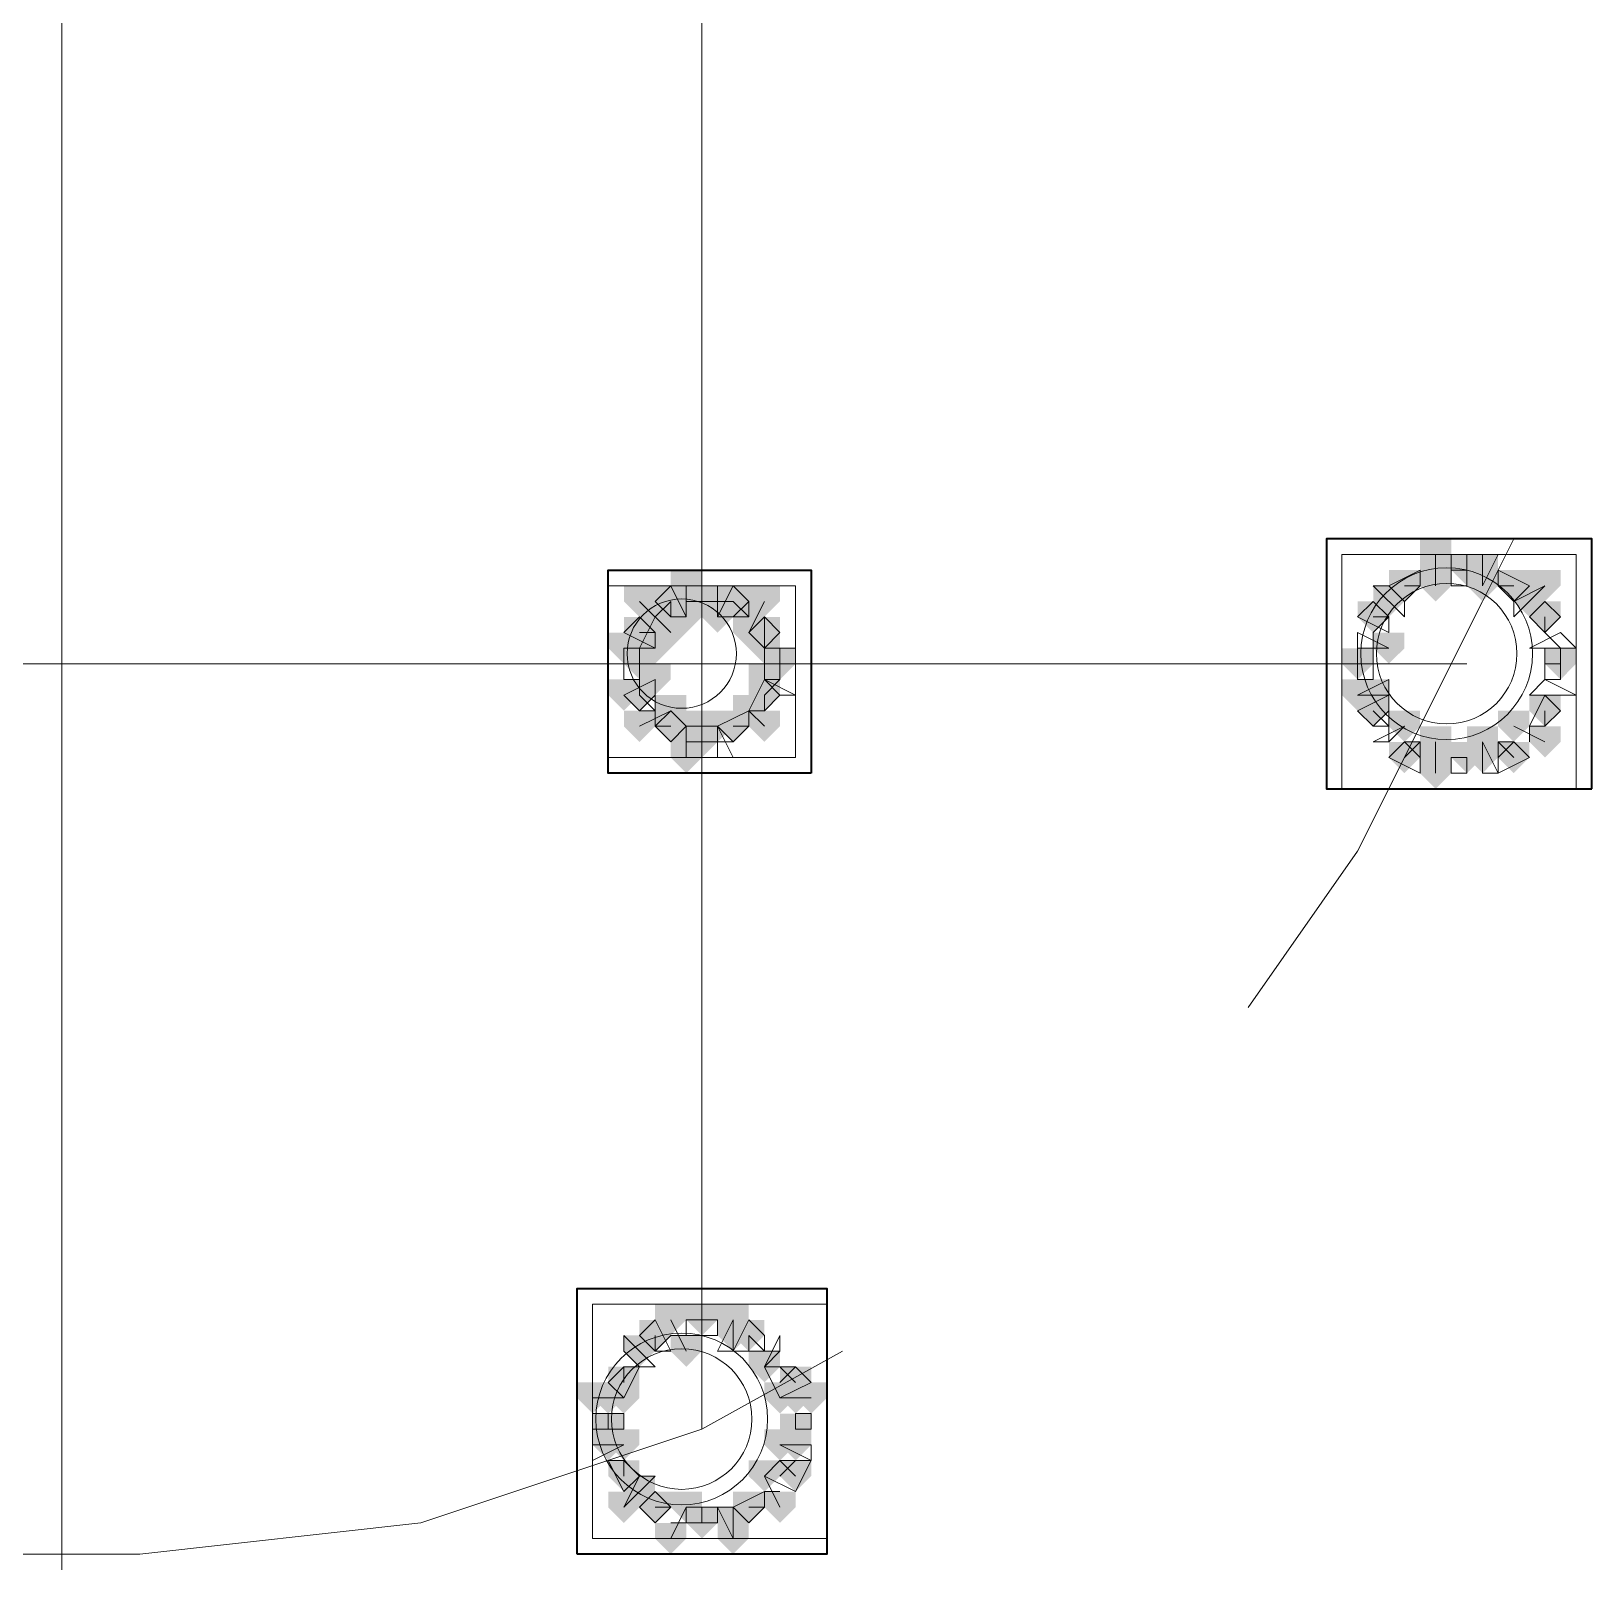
# Model space of a CAD drawing. Header units: millimetres. Extents: x 2315 to 4619, y 1334 to 1897.
# Drawn here: x 3429.9 to 3436.01, y 1535.65 to 1541.67 of the extents above; entities that cross this region are included whole.
import ezdxf

# ---------------------------------------------------------------- set-up
doc = ezdxf.new("R2010")
doc.units = ezdxf.units.MM
for name, color, linetype, true_color in [('PDF_10', 7, 'Continuous', 0x00b85c), ('PDF_AXIS', 7, 'Continuous', 0x00b85c), ('PDF_柱构件', 7, 'Continuous', 0x00b85c), ('PDF_转运站初步方案', 7, 'Continuous', 0x00b85c)]:
    doc.layers.add(name, color=color, linetype=linetype, true_color=true_color)
doc.layers.add('PDF_中心线层', color=1, linetype='Continuous')
doc.layers.add('PDF_粗实线层', color=7, linetype='Continuous')

msp = doc.modelspace()

# ---------------------------------------------------------------- hatches: boundary and pattern name
at = {"layer": 'PDF_10', "transparency": 33554559}
for points in [[(3435.5174, 1539.6195), (3435.4563, 1539.6195), (3435.4563, 1539.5584), (3435.5174, 1539.4974), (3435.5785, 1539.5584), (3435.5785, 1539.6195)], [(3435.5174, 1539.6195), (3435.4563, 1539.6195), (3435.4563, 1539.5584), (3435.5174, 1539.4974), (3435.5785, 1539.5584), (3435.5785, 1539.6195)], [(3435.2731, 1539.5584), (3435.212, 1539.5584), (3435.212, 1539.4974), (3435.2731, 1539.4363), (3435.3341, 1539.4974), (3435.3341, 1539.5584)], [(3435.2731, 1539.5584), (3435.212, 1539.5584), (3435.212, 1539.4974), (3435.2731, 1539.4363), (3435.3341, 1539.4974), (3435.3341, 1539.5584)], [(3435.7006, 1539.5584), (3435.6395, 1539.5584), (3435.6395, 1539.4974), (3435.7006, 1539.4363), (3435.7617, 1539.4974), (3435.7617, 1539.5584)], [(3435.7006, 1539.5584), (3435.6395, 1539.5584), (3435.6395, 1539.4974), (3435.7006, 1539.4363), (3435.7617, 1539.4974), (3435.7617, 1539.5584)], [(3432.4022, 1539.4974), (3432.3412, 1539.4974), (3432.3412, 1539.4363), (3432.4022, 1539.3752), (3432.4633, 1539.4363), (3432.4633, 1539.4974)], [(3432.4022, 1539.4974), (3432.3412, 1539.4974), (3432.3412, 1539.4363), (3432.4022, 1539.3752), (3432.4633, 1539.4363), (3432.4633, 1539.4974)], [(3432.5244, 1539.4974), (3432.4633, 1539.4974), (3432.4633, 1539.4363), (3432.5244, 1539.3752), (3432.5855, 1539.4363), (3432.5855, 1539.4974)], [(3432.5244, 1539.4974), (3432.4633, 1539.4974), (3432.4633, 1539.4363), (3432.5244, 1539.3752), (3432.5855, 1539.4363), (3432.5855, 1539.4974)], [(3432.6466, 1539.4974), (3432.5855, 1539.4974), (3432.5855, 1539.4363), (3432.6466, 1539.3752), (3432.7076, 1539.4363), (3432.7076, 1539.4974)], [(3432.6466, 1539.4974), (3432.5855, 1539.4974), (3432.5855, 1539.4363), (3432.6466, 1539.3752), (3432.7076, 1539.4363), (3432.7076, 1539.4974)], [(3435.1509, 1539.4363), (3435.0898, 1539.4363), (3435.0898, 1539.3752), (3435.1509, 1539.3141), (3435.212, 1539.3752), (3435.212, 1539.4363)], [(3435.1509, 1539.4363), (3435.0898, 1539.4363), (3435.0898, 1539.3752), (3435.1509, 1539.3141), (3435.212, 1539.3752), (3435.212, 1539.4363)], [(3435.8228, 1539.4363), (3435.7617, 1539.4363), (3435.7617, 1539.3752), (3435.8228, 1539.3141), (3435.8839, 1539.3752), (3435.8839, 1539.4363)], [(3435.8228, 1539.4363), (3435.7617, 1539.4363), (3435.7617, 1539.3752), (3435.8228, 1539.3141), (3435.8839, 1539.3752), (3435.8839, 1539.4363)], [(3435.8228, 1539.4363), (3435.7617, 1539.4363), (3435.7617, 1539.3752), (3435.8228, 1539.3141), (3435.8839, 1539.3752), (3435.8839, 1539.4363)], [(3432.2801, 1539.3752), (3432.219, 1539.3752), (3432.219, 1539.3141), (3432.2801, 1539.253), (3432.3412, 1539.3141), (3432.3412, 1539.3752)], [(3432.2801, 1539.3752), (3432.219, 1539.3752), (3432.219, 1539.3141), (3432.2801, 1539.253), (3432.3412, 1539.3141), (3432.3412, 1539.3752)], [(3432.7687, 1539.3752), (3432.7076, 1539.3752), (3432.7076, 1539.3141), (3432.7687, 1539.253), (3432.8298, 1539.3141), (3432.8298, 1539.3752)], [(3432.7687, 1539.3752), (3432.7076, 1539.3752), (3432.7076, 1539.3141), (3432.7687, 1539.253), (3432.8298, 1539.3141), (3432.8298, 1539.3752)], [(3432.7687, 1539.3752), (3432.7076, 1539.3752), (3432.7076, 1539.3141), (3432.7687, 1539.253), (3432.8298, 1539.3141), (3432.8298, 1539.3752)], [(3432.2801, 1539.253), (3432.219, 1539.253), (3432.219, 1539.192), (3432.2801, 1539.1309), (3432.3412, 1539.192), (3432.3412, 1539.253)], [(3432.2801, 1539.253), (3432.219, 1539.253), (3432.219, 1539.192), (3432.2801, 1539.1309), (3432.3412, 1539.192), (3432.3412, 1539.253)], [(3432.8298, 1539.253), (3432.7687, 1539.253), (3432.7687, 1539.192), (3432.8298, 1539.1309), (3432.8909, 1539.192), (3432.8909, 1539.253)], [(3432.8298, 1539.253), (3432.7687, 1539.253), (3432.7687, 1539.192), (3432.8298, 1539.1309), (3432.8909, 1539.192), (3432.8909, 1539.253)], [(3435.0898, 1539.253), (3435.0287, 1539.253), (3435.0287, 1539.192), (3435.0898, 1539.1309), (3435.1509, 1539.192), (3435.1509, 1539.253)], [(3435.0898, 1539.253), (3435.0287, 1539.253), (3435.0287, 1539.192), (3435.0898, 1539.1309), (3435.1509, 1539.192), (3435.1509, 1539.253)], [(3435.8839, 1539.253), (3435.8228, 1539.253), (3435.8228, 1539.192), (3435.8839, 1539.1309), (3435.9449, 1539.192), (3435.9449, 1539.253)], [(3435.8839, 1539.253), (3435.8228, 1539.253), (3435.8228, 1539.192), (3435.8839, 1539.1309), (3435.9449, 1539.192), (3435.9449, 1539.253)], [(3432.2801, 1539.1309), (3432.219, 1539.1309), (3432.219, 1539.0698), (3432.2801, 1539.0087), (3432.3412, 1539.0698), (3432.3412, 1539.1309)], [(3432.2801, 1539.1309), (3432.219, 1539.1309), (3432.219, 1539.0698), (3432.2801, 1539.0087), (3432.3412, 1539.0698), (3432.3412, 1539.1309)], [(3432.7687, 1539.1309), (3432.7076, 1539.1309), (3432.7076, 1539.0698), (3432.7687, 1539.0087), (3432.8298, 1539.0698), (3432.8298, 1539.1309)], [(3432.7687, 1539.1309), (3432.7076, 1539.1309), (3432.7076, 1539.0698), (3432.7687, 1539.0087), (3432.8298, 1539.0698), (3432.8298, 1539.1309)], [(3435.1509, 1539.0698), (3435.0898, 1539.0698), (3435.0898, 1539.0087), (3435.1509, 1538.9476), (3435.212, 1539.0087), (3435.212, 1539.0698)], [(3435.1509, 1539.0698), (3435.0898, 1539.0698), (3435.0898, 1539.0087), (3435.1509, 1538.9476), (3435.212, 1539.0087), (3435.212, 1539.0698)], [(3435.8228, 1539.0698), (3435.7617, 1539.0698), (3435.7617, 1539.0087), (3435.8228, 1538.9476), (3435.8839, 1539.0087), (3435.8839, 1539.0698)], [(3435.8228, 1539.0698), (3435.7617, 1539.0698), (3435.7617, 1539.0087), (3435.8228, 1538.9476), (3435.8839, 1539.0087), (3435.8839, 1539.0698)], [(3432.4022, 1539.0087), (3432.3412, 1539.0087), (3432.3412, 1538.9476), (3432.4022, 1538.8866), (3432.4633, 1538.9476), (3432.4633, 1539.0087)], [(3432.4022, 1539.0087), (3432.3412, 1539.0087), (3432.3412, 1538.9476), (3432.4022, 1538.8866), (3432.4633, 1538.9476), (3432.4633, 1539.0087)], [(3432.4022, 1539.0087), (3432.3412, 1539.0087), (3432.3412, 1538.9476), (3432.4022, 1538.8866), (3432.4633, 1538.9476), (3432.4633, 1539.0087)], [(3432.6466, 1539.0087), (3432.5855, 1539.0087), (3432.5855, 1538.9476), (3432.6466, 1538.8866), (3432.7076, 1538.9476), (3432.7076, 1539.0087)], [(3432.6466, 1539.0087), (3432.5855, 1539.0087), (3432.5855, 1538.9476), (3432.6466, 1538.8866), (3432.7076, 1538.9476), (3432.7076, 1539.0087)], [(3432.5244, 1538.9476), (3432.4633, 1538.9476), (3432.4633, 1538.8866), (3432.5244, 1538.8255), (3432.5855, 1538.8866), (3432.5855, 1538.9476)], [(3432.5244, 1538.9476), (3432.4633, 1538.9476), (3432.4633, 1538.8866), (3432.5244, 1538.8255), (3432.5855, 1538.8866), (3432.5855, 1538.9476)], [(3435.2731, 1538.8866), (3435.212, 1538.8866), (3435.212, 1538.8255), (3435.2731, 1538.7644), (3435.3341, 1538.8255), (3435.3341, 1538.8866)], [(3435.2731, 1538.8866), (3435.212, 1538.8866), (3435.212, 1538.8255), (3435.2731, 1538.7644), (3435.3341, 1538.8255), (3435.3341, 1538.8866)], [(3435.5174, 1538.8866), (3435.4563, 1538.8866), (3435.4563, 1538.8255), (3435.5174, 1538.7644), (3435.5785, 1538.8255), (3435.5785, 1538.8866)], [(3435.5174, 1538.8866), (3435.4563, 1538.8866), (3435.4563, 1538.8255), (3435.5174, 1538.7644), (3435.5785, 1538.8255), (3435.5785, 1538.8866)], [(3435.7006, 1538.8866), (3435.6395, 1538.8866), (3435.6395, 1538.8255), (3435.7006, 1538.7644), (3435.7617, 1538.8255), (3435.7617, 1538.8866)], [(3435.7006, 1538.8866), (3435.6395, 1538.8866), (3435.6395, 1538.8255), (3435.7006, 1538.7644), (3435.7617, 1538.8255), (3435.7617, 1538.8866)], [(3432.5244, 1536.6876), (3432.4633, 1536.6876), (3432.4633, 1536.6265), (3432.5244, 1536.5655), (3432.5855, 1536.6265), (3432.5855, 1536.6876)], [(3432.5244, 1536.6876), (3432.4633, 1536.6876), (3432.4633, 1536.6265), (3432.5244, 1536.5655), (3432.5855, 1536.6265), (3432.5855, 1536.6876)], [(3432.3412, 1536.6265), (3432.2801, 1536.6265), (3432.2801, 1536.5655), (3432.3412, 1536.5044), (3432.4022, 1536.5655), (3432.4022, 1536.6265)], [(3432.3412, 1536.6265), (3432.2801, 1536.6265), (3432.2801, 1536.5655), (3432.3412, 1536.5044), (3432.4022, 1536.5655), (3432.4022, 1536.6265)], [(3432.7076, 1536.6265), (3432.6466, 1536.6265), (3432.6466, 1536.5655), (3432.7076, 1536.5044), (3432.7687, 1536.5655), (3432.7687, 1536.6265)], [(3432.7076, 1536.6265), (3432.6466, 1536.6265), (3432.6466, 1536.5655), (3432.7076, 1536.5044), (3432.7687, 1536.5655), (3432.7687, 1536.6265)], [(3432.219, 1536.4433), (3432.1579, 1536.4433), (3432.1579, 1536.3822), (3432.219, 1536.3211), (3432.2801, 1536.3822), (3432.2801, 1536.4433)], [(3432.219, 1536.4433), (3432.1579, 1536.4433), (3432.1579, 1536.3822), (3432.219, 1536.3211), (3432.2801, 1536.3822), (3432.2801, 1536.4433)], [(3432.8909, 1536.4433), (3432.8298, 1536.4433), (3432.8298, 1536.3822), (3432.8909, 1536.3211), (3432.952, 1536.3822), (3432.952, 1536.4433)], [(3432.8909, 1536.4433), (3432.8298, 1536.4433), (3432.8298, 1536.3822), (3432.8909, 1536.3211), (3432.952, 1536.3822), (3432.952, 1536.4433)], [(3432.1579, 1536.2601), (3432.0968, 1536.2601), (3432.0968, 1536.199), (3432.1579, 1536.1379), (3432.219, 1536.199), (3432.219, 1536.2601)], [(3432.1579, 1536.2601), (3432.0968, 1536.2601), (3432.0968, 1536.199), (3432.1579, 1536.1379), (3432.219, 1536.199), (3432.219, 1536.2601)], [(3432.1579, 1536.2601), (3432.0968, 1536.2601), (3432.0968, 1536.199), (3432.1579, 1536.1379), (3432.219, 1536.199), (3432.219, 1536.2601)], [(3432.8909, 1536.2601), (3432.8298, 1536.2601), (3432.8298, 1536.199), (3432.8909, 1536.1379), (3432.952, 1536.199), (3432.952, 1536.2601)], [(3432.8909, 1536.2601), (3432.8298, 1536.2601), (3432.8298, 1536.199), (3432.8909, 1536.1379), (3432.952, 1536.199), (3432.952, 1536.2601)], [(3432.219, 1536.0768), (3432.1579, 1536.0768), (3432.1579, 1536.0157), (3432.219, 1535.9547), (3432.2801, 1536.0157), (3432.2801, 1536.0768)], [(3432.219, 1536.0768), (3432.1579, 1536.0768), (3432.1579, 1536.0157), (3432.219, 1535.9547), (3432.2801, 1536.0157), (3432.2801, 1536.0768)], [(3432.8909, 1536.0768), (3432.8298, 1536.0768), (3432.8298, 1536.0157), (3432.8909, 1535.9547), (3432.952, 1536.0157), (3432.952, 1536.0768)], [(3432.8909, 1536.0768), (3432.8298, 1536.0768), (3432.8298, 1536.0157), (3432.8909, 1535.9547), (3432.952, 1536.0157), (3432.952, 1536.0768)], [(3432.3412, 1535.9547), (3432.2801, 1535.9547), (3432.2801, 1535.8936), (3432.3412, 1535.8325), (3432.4022, 1535.8936), (3432.4022, 1535.9547)], [(3432.3412, 1535.9547), (3432.2801, 1535.9547), (3432.2801, 1535.8936), (3432.3412, 1535.8325), (3432.4022, 1535.8936), (3432.4022, 1535.9547)], [(3432.3412, 1535.9547), (3432.2801, 1535.9547), (3432.2801, 1535.8936), (3432.3412, 1535.8325), (3432.4022, 1535.8936), (3432.4022, 1535.9547)], [(3432.7076, 1535.9547), (3432.6466, 1535.9547), (3432.6466, 1535.8936), (3432.7076, 1535.8325), (3432.7687, 1535.8936), (3432.7687, 1535.9547)], [(3432.7076, 1535.9547), (3432.6466, 1535.9547), (3432.6466, 1535.8936), (3432.7076, 1535.8325), (3432.7687, 1535.8936), (3432.7687, 1535.9547)], [(3432.7076, 1535.9547), (3432.6466, 1535.9547), (3432.6466, 1535.8936), (3432.7076, 1535.8325), (3432.7687, 1535.8936), (3432.7687, 1535.9547)], [(3432.5244, 1535.8936), (3432.4633, 1535.8936), (3432.4633, 1535.8325), (3432.5244, 1535.7714), (3432.5855, 1535.8325), (3432.5855, 1535.8936)], [(3432.5244, 1535.8936), (3432.4633, 1535.8936), (3432.4633, 1535.8325), (3432.5244, 1535.7714), (3432.5855, 1535.8325), (3432.5855, 1535.8936)]]:
    msp.add_hatch(color=256, dxfattribs=at).paths.add_polyline_path(points)
at = {"layer": 'PDF_柱构件', "transparency": 33554559}
for points in [[(3435.3952, 1539.6806), (3435.3341, 1539.6806), (3435.3341, 1539.6195), (3435.3952, 1539.5584), (3435.4563, 1539.6195), (3435.4563, 1539.6806)], [(3435.3952, 1539.6195), (3435.3341, 1539.6195), (3435.3341, 1539.5584), (3435.3952, 1539.4974), (3435.4563, 1539.5584), (3435.4563, 1539.6195)], [(3435.5785, 1539.6195), (3435.5174, 1539.6195), (3435.5174, 1539.5584), (3435.5785, 1539.4974), (3435.6395, 1539.5584), (3435.6395, 1539.6195)], [(3432.4633, 1539.5584), (3432.4022, 1539.5584), (3432.4022, 1539.4974), (3432.4633, 1539.4363), (3432.5244, 1539.4974), (3432.5244, 1539.5584)], [(3435.3952, 1539.5584), (3435.3341, 1539.5584), (3435.3341, 1539.4974), (3435.3952, 1539.4363), (3435.4563, 1539.4974), (3435.4563, 1539.5584)], [(3435.5785, 1539.5584), (3435.5174, 1539.5584), (3435.5174, 1539.4974), (3435.5785, 1539.4363), (3435.6395, 1539.4974), (3435.6395, 1539.5584)], [(3435.8228, 1539.5584), (3435.7617, 1539.5584), (3435.7617, 1539.4974), (3435.8228, 1539.4363), (3435.8839, 1539.4974), (3435.8839, 1539.5584)], [(3432.2801, 1539.4974), (3432.219, 1539.4974), (3432.219, 1539.4363), (3432.2801, 1539.3752), (3432.3412, 1539.4363), (3432.3412, 1539.4974)], [(3432.4633, 1539.4974), (3432.4022, 1539.4974), (3432.4022, 1539.4363), (3432.4633, 1539.3752), (3432.5244, 1539.4363), (3432.5244, 1539.4974)], [(3432.7687, 1539.4974), (3432.7076, 1539.4974), (3432.7076, 1539.4363), (3432.7687, 1539.3752), (3432.8298, 1539.4363), (3432.8298, 1539.4974)], [(3435.212, 1539.4974), (3435.1509, 1539.4974), (3435.1509, 1539.4363), (3435.212, 1539.3752), (3435.2731, 1539.4363), (3435.2731, 1539.4974)], [(3435.7617, 1539.4974), (3435.7006, 1539.4974), (3435.7006, 1539.4363), (3435.7617, 1539.3752), (3435.8228, 1539.4363), (3435.8228, 1539.4974)], [(3432.3412, 1539.4363), (3432.2801, 1539.4363), (3432.2801, 1539.3752), (3432.3412, 1539.3141), (3432.4022, 1539.3752), (3432.4022, 1539.4363)], [(3432.4633, 1539.4363), (3432.4022, 1539.4363), (3432.4022, 1539.3752), (3432.4633, 1539.3141), (3432.5244, 1539.3752), (3432.5244, 1539.4363)], [(3432.5855, 1539.4363), (3432.5244, 1539.4363), (3432.5244, 1539.3752), (3432.5855, 1539.3141), (3432.6466, 1539.3752), (3432.6466, 1539.4363)], [(3432.7076, 1539.4363), (3432.6466, 1539.4363), (3432.6466, 1539.3752), (3432.7076, 1539.3141), (3432.7687, 1539.3752), (3432.7687, 1539.4363)], [(3432.4022, 1539.3752), (3432.3412, 1539.3752), (3432.3412, 1539.3141), (3432.4022, 1539.253), (3432.4633, 1539.3141), (3432.4633, 1539.3752)], [(3432.7076, 1539.3752), (3432.6466, 1539.3752), (3432.6466, 1539.3141), (3432.7076, 1539.253), (3432.7687, 1539.3141), (3432.7687, 1539.3752)], [(3432.219, 1539.3141), (3432.1579, 1539.3141), (3432.1579, 1539.253), (3432.219, 1539.192), (3432.2801, 1539.253), (3432.2801, 1539.3141)], [(3432.2801, 1539.3141), (3432.219, 1539.3141), (3432.219, 1539.253), (3432.2801, 1539.192), (3432.3412, 1539.253), (3432.3412, 1539.3141)], [(3432.3412, 1539.3141), (3432.2801, 1539.3141), (3432.2801, 1539.253), (3432.3412, 1539.192), (3432.4022, 1539.253), (3432.4022, 1539.3141)], [(3432.7687, 1539.3141), (3432.7076, 1539.3141), (3432.7076, 1539.253), (3432.7687, 1539.192), (3432.8298, 1539.253), (3432.8298, 1539.3141)], [(3435.212, 1539.3141), (3435.1509, 1539.3141), (3435.1509, 1539.253), (3435.212, 1539.192), (3435.2731, 1539.253), (3435.2731, 1539.3141)], [(3432.3412, 1539.192), (3432.2801, 1539.192), (3432.2801, 1539.1309), (3432.3412, 1539.0698), (3432.4022, 1539.1309), (3432.4022, 1539.192)], [(3432.7687, 1539.192), (3432.7076, 1539.192), (3432.7076, 1539.1309), (3432.7687, 1539.0698), (3432.8298, 1539.1309), (3432.8298, 1539.192)], [(3432.219, 1539.1309), (3432.1579, 1539.1309), (3432.1579, 1539.0698), (3432.219, 1539.0087), (3432.2801, 1539.0698), (3432.2801, 1539.1309)], [(3435.0898, 1539.1309), (3435.0287, 1539.1309), (3435.0287, 1539.0698), (3435.0898, 1539.0087), (3435.1509, 1539.0698), (3435.1509, 1539.1309)], [(3435.1509, 1539.1309), (3435.0898, 1539.1309), (3435.0898, 1539.0698), (3435.1509, 1539.0087), (3435.212, 1539.0698), (3435.212, 1539.1309)], [(3432.4022, 1539.0698), (3432.3412, 1539.0698), (3432.3412, 1539.0087), (3432.4022, 1538.9476), (3432.4633, 1539.0087), (3432.4633, 1539.0698)], [(3432.7076, 1539.0698), (3432.6466, 1539.0698), (3432.6466, 1539.0087), (3432.7076, 1538.9476), (3432.7687, 1539.0087), (3432.7687, 1539.0698)], [(3432.2801, 1539.0087), (3432.219, 1539.0087), (3432.219, 1538.9476), (3432.2801, 1538.8866), (3432.3412, 1538.9476), (3432.3412, 1539.0087)], [(3432.4633, 1539.0087), (3432.4022, 1539.0087), (3432.4022, 1538.9476), (3432.4633, 1538.8866), (3432.5244, 1538.9476), (3432.5244, 1539.0087)], [(3432.5855, 1539.0087), (3432.5244, 1539.0087), (3432.5244, 1538.9476), (3432.5855, 1538.8866), (3432.6466, 1538.9476), (3432.6466, 1539.0087)], [(3432.7687, 1539.0087), (3432.7076, 1539.0087), (3432.7076, 1538.9476), (3432.7687, 1538.8866), (3432.8298, 1538.9476), (3432.8298, 1539.0087)], [(3435.2731, 1539.0087), (3435.212, 1539.0087), (3435.212, 1538.9476), (3435.2731, 1538.8866), (3435.3341, 1538.9476), (3435.3341, 1539.0087)], [(3435.7006, 1539.0087), (3435.6395, 1539.0087), (3435.6395, 1538.9476), (3435.7006, 1538.8866), (3435.7617, 1538.9476), (3435.7617, 1539.0087)], [(3432.4633, 1538.9476), (3432.4022, 1538.9476), (3432.4022, 1538.8866), (3432.4633, 1538.8255), (3432.5244, 1538.8866), (3432.5244, 1538.9476)], [(3435.3952, 1538.9476), (3435.3341, 1538.9476), (3435.3341, 1538.8866), (3435.3952, 1538.8255), (3435.4563, 1538.8866), (3435.4563, 1538.9476)], [(3435.5785, 1538.9476), (3435.5174, 1538.9476), (3435.5174, 1538.8866), (3435.5785, 1538.8255), (3435.6395, 1538.8866), (3435.6395, 1538.9476)], [(3435.8228, 1538.9476), (3435.7617, 1538.9476), (3435.7617, 1538.8866), (3435.8228, 1538.8255), (3435.8839, 1538.8866), (3435.8839, 1538.9476)], [(3432.4633, 1538.8866), (3432.4022, 1538.8866), (3432.4022, 1538.8255), (3432.4633, 1538.7644), (3432.5244, 1538.8255), (3432.5244, 1538.8866)], [(3435.3952, 1538.8866), (3435.3341, 1538.8866), (3435.3341, 1538.8255), (3435.3952, 1538.7644), (3435.4563, 1538.8255), (3435.4563, 1538.8866)], [(3435.5785, 1538.8866), (3435.5174, 1538.8866), (3435.5174, 1538.8255), (3435.5785, 1538.7644), (3435.6395, 1538.8255), (3435.6395, 1538.8866)], [(3435.3952, 1538.8255), (3435.3341, 1538.8255), (3435.3341, 1538.7644), (3435.3952, 1538.7033), (3435.4563, 1538.7644), (3435.4563, 1538.8255)], [(3432.4022, 1536.6876), (3432.3412, 1536.6876), (3432.3412, 1536.6265), (3432.4022, 1536.5655), (3432.4633, 1536.6265), (3432.4633, 1536.6876)], [(3432.6466, 1536.6876), (3432.5855, 1536.6876), (3432.5855, 1536.6265), (3432.6466, 1536.5655), (3432.7076, 1536.6265), (3432.7076, 1536.6876)], [(3432.6466, 1536.6265), (3432.5855, 1536.6265), (3432.5855, 1536.5655), (3432.6466, 1536.5044), (3432.7076, 1536.5655), (3432.7076, 1536.6265)], [(3432.2801, 1536.5655), (3432.219, 1536.5655), (3432.219, 1536.5044), (3432.2801, 1536.4433), (3432.3412, 1536.5044), (3432.3412, 1536.5655)], [(3432.4633, 1536.5655), (3432.4022, 1536.5655), (3432.4022, 1536.5044), (3432.4633, 1536.4433), (3432.5244, 1536.5044), (3432.5244, 1536.5655)], [(3432.7687, 1536.5044), (3432.7076, 1536.5044), (3432.7076, 1536.4433), (3432.7687, 1536.3822), (3432.8298, 1536.4433), (3432.8298, 1536.5044)], [(3432.0968, 1536.3822), (3432.0358, 1536.3822), (3432.0358, 1536.3211), (3432.0968, 1536.2601), (3432.1579, 1536.3211), (3432.1579, 1536.3822)], [(3432.1579, 1536.3822), (3432.0968, 1536.3822), (3432.0968, 1536.3211), (3432.1579, 1536.2601), (3432.219, 1536.3211), (3432.219, 1536.3822)], [(3432.219, 1536.3822), (3432.1579, 1536.3822), (3432.1579, 1536.3211), (3432.219, 1536.2601), (3432.2801, 1536.3211), (3432.2801, 1536.3822)], [(3432.8298, 1536.3822), (3432.7687, 1536.3822), (3432.7687, 1536.3211), (3432.8298, 1536.2601), (3432.8909, 1536.3211), (3432.8909, 1536.3822)], [(3432.8909, 1536.3822), (3432.8298, 1536.3822), (3432.8298, 1536.3211), (3432.8909, 1536.2601), (3432.952, 1536.3211), (3432.952, 1536.3822)], [(3432.952, 1536.3822), (3432.8909, 1536.3822), (3432.8909, 1536.3211), (3432.952, 1536.2601), (3433.0131, 1536.3211), (3433.0131, 1536.3822)], [(3432.1579, 1536.199), (3432.0968, 1536.199), (3432.0968, 1536.1379), (3432.1579, 1536.0768), (3432.219, 1536.1379), (3432.219, 1536.199)], [(3432.219, 1536.199), (3432.1579, 1536.199), (3432.1579, 1536.1379), (3432.219, 1536.0768), (3432.2801, 1536.1379), (3432.2801, 1536.199)], [(3432.8298, 1536.199), (3432.7687, 1536.199), (3432.7687, 1536.1379), (3432.8298, 1536.0768), (3432.8909, 1536.1379), (3432.8909, 1536.199)], [(3432.8909, 1536.199), (3432.8298, 1536.199), (3432.8298, 1536.1379), (3432.8909, 1536.0768), (3432.952, 1536.1379), (3432.952, 1536.199)], [(3432.7687, 1536.0768), (3432.7076, 1536.0768), (3432.7076, 1536.0157), (3432.7687, 1535.9547), (3432.8298, 1536.0157), (3432.8298, 1536.0768)], [(3432.2801, 1536.0157), (3432.219, 1536.0157), (3432.219, 1535.9547), (3432.2801, 1535.8936), (3432.3412, 1535.9547), (3432.3412, 1536.0157)], [(3432.219, 1535.9547), (3432.1579, 1535.9547), (3432.1579, 1535.8936), (3432.219, 1535.8325), (3432.2801, 1535.8936), (3432.2801, 1535.9547)], [(3432.4633, 1535.9547), (3432.4022, 1535.9547), (3432.4022, 1535.8936), (3432.4633, 1535.8325), (3432.5244, 1535.8936), (3432.5244, 1535.9547)], [(3432.8298, 1535.9547), (3432.7687, 1535.9547), (3432.7687, 1535.8936), (3432.8298, 1535.8325), (3432.8909, 1535.8936), (3432.8909, 1535.9547)], [(3432.6466, 1535.8936), (3432.5855, 1535.8936), (3432.5855, 1535.8325), (3432.6466, 1535.7714), (3432.7076, 1535.8325), (3432.7076, 1535.8936)], [(3432.4022, 1535.8325), (3432.3412, 1535.8325), (3432.3412, 1535.7714), (3432.4022, 1535.7103), (3432.4633, 1535.7714), (3432.4633, 1535.8325)], [(3432.6466, 1535.8325), (3432.5855, 1535.8325), (3432.5855, 1535.7714), (3432.6466, 1535.7103), (3432.7076, 1535.7714), (3432.7076, 1535.8325)]]:
    msp.add_hatch(color=256, dxfattribs=at).paths.add_polyline_path(points)
at = {"layer": 'PDF_转运站初步方案', "transparency": 33554559}
for points in [[(3435.5174, 1539.6195), (3435.4563, 1539.6195), (3435.4563, 1539.5584), (3435.5174, 1539.4974), (3435.5785, 1539.5584), (3435.5785, 1539.6195)], [(3435.5174, 1539.6195), (3435.4563, 1539.6195), (3435.4563, 1539.5584), (3435.5174, 1539.4974), (3435.5785, 1539.5584), (3435.5785, 1539.6195)], [(3435.2731, 1539.5584), (3435.212, 1539.5584), (3435.212, 1539.4974), (3435.2731, 1539.4363), (3435.3341, 1539.4974), (3435.3341, 1539.5584)], [(3435.2731, 1539.5584), (3435.212, 1539.5584), (3435.212, 1539.4974), (3435.2731, 1539.4363), (3435.3341, 1539.4974), (3435.3341, 1539.5584)], [(3435.7006, 1539.5584), (3435.6395, 1539.5584), (3435.6395, 1539.4974), (3435.7006, 1539.4363), (3435.7617, 1539.4974), (3435.7617, 1539.5584)], [(3435.7006, 1539.5584), (3435.6395, 1539.5584), (3435.6395, 1539.4974), (3435.7006, 1539.4363), (3435.7617, 1539.4974), (3435.7617, 1539.5584)], [(3432.4022, 1539.4974), (3432.3412, 1539.4974), (3432.3412, 1539.4363), (3432.4022, 1539.3752), (3432.4633, 1539.4363), (3432.4633, 1539.4974)], [(3432.4022, 1539.4974), (3432.3412, 1539.4974), (3432.3412, 1539.4363), (3432.4022, 1539.3752), (3432.4633, 1539.4363), (3432.4633, 1539.4974)], [(3432.5244, 1539.4974), (3432.4633, 1539.4974), (3432.4633, 1539.4363), (3432.5244, 1539.3752), (3432.5855, 1539.4363), (3432.5855, 1539.4974)], [(3432.5244, 1539.4974), (3432.4633, 1539.4974), (3432.4633, 1539.4363), (3432.5244, 1539.3752), (3432.5855, 1539.4363), (3432.5855, 1539.4974)], [(3432.6466, 1539.4974), (3432.5855, 1539.4974), (3432.5855, 1539.4363), (3432.6466, 1539.3752), (3432.7076, 1539.4363), (3432.7076, 1539.4974)], [(3432.6466, 1539.4974), (3432.5855, 1539.4974), (3432.5855, 1539.4363), (3432.6466, 1539.3752), (3432.7076, 1539.4363), (3432.7076, 1539.4974)], [(3435.1509, 1539.4363), (3435.0898, 1539.4363), (3435.0898, 1539.3752), (3435.1509, 1539.3141), (3435.212, 1539.3752), (3435.212, 1539.4363)], [(3435.1509, 1539.4363), (3435.0898, 1539.4363), (3435.0898, 1539.3752), (3435.1509, 1539.3141), (3435.212, 1539.3752), (3435.212, 1539.4363)], [(3435.8228, 1539.4363), (3435.7617, 1539.4363), (3435.7617, 1539.3752), (3435.8228, 1539.3141), (3435.8839, 1539.3752), (3435.8839, 1539.4363)], [(3435.8228, 1539.4363), (3435.7617, 1539.4363), (3435.7617, 1539.3752), (3435.8228, 1539.3141), (3435.8839, 1539.3752), (3435.8839, 1539.4363)], [(3432.2801, 1539.3752), (3432.219, 1539.3752), (3432.219, 1539.3141), (3432.2801, 1539.253), (3432.3412, 1539.3141), (3432.3412, 1539.3752)], [(3432.2801, 1539.3752), (3432.219, 1539.3752), (3432.219, 1539.3141), (3432.2801, 1539.253), (3432.3412, 1539.3141), (3432.3412, 1539.3752)], [(3432.7687, 1539.3752), (3432.7076, 1539.3752), (3432.7076, 1539.3141), (3432.7687, 1539.253), (3432.8298, 1539.3141), (3432.8298, 1539.3752)], [(3432.7687, 1539.3752), (3432.7076, 1539.3752), (3432.7076, 1539.3141), (3432.7687, 1539.253), (3432.8298, 1539.3141), (3432.8298, 1539.3752)], [(3432.2801, 1539.253), (3432.219, 1539.253), (3432.219, 1539.192), (3432.2801, 1539.1309), (3432.3412, 1539.192), (3432.3412, 1539.253)], [(3432.2801, 1539.253), (3432.219, 1539.253), (3432.219, 1539.192), (3432.2801, 1539.1309), (3432.3412, 1539.192), (3432.3412, 1539.253)], [(3432.8298, 1539.253), (3432.7687, 1539.253), (3432.7687, 1539.192), (3432.8298, 1539.1309), (3432.8909, 1539.192), (3432.8909, 1539.253)], [(3432.8298, 1539.253), (3432.7687, 1539.253), (3432.7687, 1539.192), (3432.8298, 1539.1309), (3432.8909, 1539.192), (3432.8909, 1539.253)], [(3435.0898, 1539.253), (3435.0287, 1539.253), (3435.0287, 1539.192), (3435.0898, 1539.1309), (3435.1509, 1539.192), (3435.1509, 1539.253)], [(3435.0898, 1539.253), (3435.0287, 1539.253), (3435.0287, 1539.192), (3435.0898, 1539.1309), (3435.1509, 1539.192), (3435.1509, 1539.253)], [(3435.8839, 1539.253), (3435.8228, 1539.253), (3435.8228, 1539.192), (3435.8839, 1539.1309), (3435.9449, 1539.192), (3435.9449, 1539.253)], [(3435.8839, 1539.253), (3435.8228, 1539.253), (3435.8228, 1539.192), (3435.8839, 1539.1309), (3435.9449, 1539.192), (3435.9449, 1539.253)], [(3432.2801, 1539.1309), (3432.219, 1539.1309), (3432.219, 1539.0698), (3432.2801, 1539.0087), (3432.3412, 1539.0698), (3432.3412, 1539.1309)], [(3432.2801, 1539.1309), (3432.219, 1539.1309), (3432.219, 1539.0698), (3432.2801, 1539.0087), (3432.3412, 1539.0698), (3432.3412, 1539.1309)], [(3432.7687, 1539.1309), (3432.7076, 1539.1309), (3432.7076, 1539.0698), (3432.7687, 1539.0087), (3432.8298, 1539.0698), (3432.8298, 1539.1309)], [(3432.7687, 1539.1309), (3432.7076, 1539.1309), (3432.7076, 1539.0698), (3432.7687, 1539.0087), (3432.8298, 1539.0698), (3432.8298, 1539.1309)], [(3435.1509, 1539.0698), (3435.0898, 1539.0698), (3435.0898, 1539.0087), (3435.1509, 1538.9476), (3435.212, 1539.0087), (3435.212, 1539.0698)], [(3435.1509, 1539.0698), (3435.0898, 1539.0698), (3435.0898, 1539.0087), (3435.1509, 1538.9476), (3435.212, 1539.0087), (3435.212, 1539.0698)], [(3435.8228, 1539.0698), (3435.7617, 1539.0698), (3435.7617, 1539.0087), (3435.8228, 1538.9476), (3435.8839, 1539.0087), (3435.8839, 1539.0698)], [(3435.8228, 1539.0698), (3435.7617, 1539.0698), (3435.7617, 1539.0087), (3435.8228, 1538.9476), (3435.8839, 1539.0087), (3435.8839, 1539.0698)], [(3432.4022, 1539.0087), (3432.3412, 1539.0087), (3432.3412, 1538.9476), (3432.4022, 1538.8866), (3432.4633, 1538.9476), (3432.4633, 1539.0087)], [(3432.4022, 1539.0087), (3432.3412, 1539.0087), (3432.3412, 1538.9476), (3432.4022, 1538.8866), (3432.4633, 1538.9476), (3432.4633, 1539.0087)], [(3432.6466, 1539.0087), (3432.5855, 1539.0087), (3432.5855, 1538.9476), (3432.6466, 1538.8866), (3432.7076, 1538.9476), (3432.7076, 1539.0087)], [(3432.6466, 1539.0087), (3432.5855, 1539.0087), (3432.5855, 1538.9476), (3432.6466, 1538.8866), (3432.7076, 1538.9476), (3432.7076, 1539.0087)], [(3432.5244, 1538.9476), (3432.4633, 1538.9476), (3432.4633, 1538.8866), (3432.5244, 1538.8255), (3432.5855, 1538.8866), (3432.5855, 1538.9476)], [(3432.5244, 1538.9476), (3432.4633, 1538.9476), (3432.4633, 1538.8866), (3432.5244, 1538.8255), (3432.5855, 1538.8866), (3432.5855, 1538.9476)], [(3435.2731, 1538.8866), (3435.212, 1538.8866), (3435.212, 1538.8255), (3435.2731, 1538.7644), (3435.3341, 1538.8255), (3435.3341, 1538.8866)], [(3435.2731, 1538.8866), (3435.212, 1538.8866), (3435.212, 1538.8255), (3435.2731, 1538.7644), (3435.3341, 1538.8255), (3435.3341, 1538.8866)], [(3435.5174, 1538.8866), (3435.4563, 1538.8866), (3435.4563, 1538.8255), (3435.5174, 1538.7644), (3435.5785, 1538.8255), (3435.5785, 1538.8866)], [(3435.5174, 1538.8866), (3435.4563, 1538.8866), (3435.4563, 1538.8255), (3435.5174, 1538.7644), (3435.5785, 1538.8255), (3435.5785, 1538.8866)], [(3435.7006, 1538.8866), (3435.6395, 1538.8866), (3435.6395, 1538.8255), (3435.7006, 1538.7644), (3435.7617, 1538.8255), (3435.7617, 1538.8866)], [(3435.7006, 1538.8866), (3435.6395, 1538.8866), (3435.6395, 1538.8255), (3435.7006, 1538.7644), (3435.7617, 1538.8255), (3435.7617, 1538.8866)], [(3432.5244, 1536.6876), (3432.4633, 1536.6876), (3432.4633, 1536.6265), (3432.5244, 1536.5655), (3432.5855, 1536.6265), (3432.5855, 1536.6876)], [(3432.5244, 1536.6876), (3432.4633, 1536.6876), (3432.4633, 1536.6265), (3432.5244, 1536.5655), (3432.5855, 1536.6265), (3432.5855, 1536.6876)], [(3432.3412, 1536.6265), (3432.2801, 1536.6265), (3432.2801, 1536.5655), (3432.3412, 1536.5044), (3432.4022, 1536.5655), (3432.4022, 1536.6265)], [(3432.3412, 1536.6265), (3432.2801, 1536.6265), (3432.2801, 1536.5655), (3432.3412, 1536.5044), (3432.4022, 1536.5655), (3432.4022, 1536.6265)], [(3432.7076, 1536.6265), (3432.6466, 1536.6265), (3432.6466, 1536.5655), (3432.7076, 1536.5044), (3432.7687, 1536.5655), (3432.7687, 1536.6265)], [(3432.7076, 1536.6265), (3432.6466, 1536.6265), (3432.6466, 1536.5655), (3432.7076, 1536.5044), (3432.7687, 1536.5655), (3432.7687, 1536.6265)], [(3432.219, 1536.4433), (3432.1579, 1536.4433), (3432.1579, 1536.3822), (3432.219, 1536.3211), (3432.2801, 1536.3822), (3432.2801, 1536.4433)], [(3432.219, 1536.4433), (3432.1579, 1536.4433), (3432.1579, 1536.3822), (3432.219, 1536.3211), (3432.2801, 1536.3822), (3432.2801, 1536.4433)], [(3432.8909, 1536.4433), (3432.8298, 1536.4433), (3432.8298, 1536.3822), (3432.8909, 1536.3211), (3432.952, 1536.3822), (3432.952, 1536.4433)], [(3432.8909, 1536.4433), (3432.8298, 1536.4433), (3432.8298, 1536.3822), (3432.8909, 1536.3211), (3432.952, 1536.3822), (3432.952, 1536.4433)], [(3432.1579, 1536.2601), (3432.0968, 1536.2601), (3432.0968, 1536.199), (3432.1579, 1536.1379), (3432.219, 1536.199), (3432.219, 1536.2601)], [(3432.1579, 1536.2601), (3432.0968, 1536.2601), (3432.0968, 1536.199), (3432.1579, 1536.1379), (3432.219, 1536.199), (3432.219, 1536.2601)], [(3432.8909, 1536.2601), (3432.8298, 1536.2601), (3432.8298, 1536.199), (3432.8909, 1536.1379), (3432.952, 1536.199), (3432.952, 1536.2601)], [(3432.8909, 1536.2601), (3432.8298, 1536.2601), (3432.8298, 1536.199), (3432.8909, 1536.1379), (3432.952, 1536.199), (3432.952, 1536.2601)], [(3432.219, 1536.0768), (3432.1579, 1536.0768), (3432.1579, 1536.0157), (3432.219, 1535.9547), (3432.2801, 1536.0157), (3432.2801, 1536.0768)], [(3432.219, 1536.0768), (3432.1579, 1536.0768), (3432.1579, 1536.0157), (3432.219, 1535.9547), (3432.2801, 1536.0157), (3432.2801, 1536.0768)], [(3432.8909, 1536.0768), (3432.8298, 1536.0768), (3432.8298, 1536.0157), (3432.8909, 1535.9547), (3432.952, 1536.0157), (3432.952, 1536.0768)], [(3432.8909, 1536.0768), (3432.8298, 1536.0768), (3432.8298, 1536.0157), (3432.8909, 1535.9547), (3432.952, 1536.0157), (3432.952, 1536.0768)], [(3432.3412, 1535.9547), (3432.2801, 1535.9547), (3432.2801, 1535.8936), (3432.3412, 1535.8325), (3432.4022, 1535.8936), (3432.4022, 1535.9547)], [(3432.3412, 1535.9547), (3432.2801, 1535.9547), (3432.2801, 1535.8936), (3432.3412, 1535.8325), (3432.4022, 1535.8936), (3432.4022, 1535.9547)], [(3432.7076, 1535.9547), (3432.6466, 1535.9547), (3432.6466, 1535.8936), (3432.7076, 1535.8325), (3432.7687, 1535.8936), (3432.7687, 1535.9547)], [(3432.7076, 1535.9547), (3432.6466, 1535.9547), (3432.6466, 1535.8936), (3432.7076, 1535.8325), (3432.7687, 1535.8936), (3432.7687, 1535.9547)], [(3432.5244, 1535.8936), (3432.4633, 1535.8936), (3432.4633, 1535.8325), (3432.5244, 1535.7714), (3432.5855, 1535.8325), (3432.5855, 1535.8936)], [(3432.5244, 1535.8936), (3432.4633, 1535.8936), (3432.4633, 1535.8325), (3432.5244, 1535.7714), (3432.5855, 1535.8325), (3432.5855, 1535.8936)]]:
    msp.add_hatch(color=256, dxfattribs=at).paths.add_polyline_path(points)

# ---------------------------------------------------------------- linework, layer by layer
at = {"layer": 'PDF_10', "lineweight": 18}
for points in [[(3435.4563, 1539.5584), (3435.5174, 1539.5584), (3435.5174, 1539.4974)], [(3432.5244, 1539.4974), (3432.5244, 1539.4363), (3432.5855, 1539.4363)], [(3435.2731, 1539.4974), (3435.3341, 1539.4974), (3435.2731, 1539.4974)], [(3435.7006, 1539.4974), (3435.6395, 1539.4974), (3435.7006, 1539.4974)], [(3432.2801, 1539.253), (3432.3412, 1539.3752), (3432.4022, 1539.4363), (3432.4022, 1539.3752)], [(3432.6466, 1539.4363), (3432.7076, 1539.3752)], [(3432.6466, 1539.3752), (3432.7076, 1539.4363)], [(3432.7687, 1539.3752), (3432.7687, 1539.253)], [(3435.1509, 1539.3141), (3435.212, 1539.3752), (3435.1509, 1539.3752)], [(3435.8228, 1539.3752), (3435.8228, 1539.3141)], [(3432.3412, 1539.3141), (3432.2801, 1539.3141)], [(3432.2801, 1539.1309), (3432.2801, 1539.192), (3432.219, 1539.192)], [(3432.7687, 1539.192), (3432.8298, 1539.192), (3432.8298, 1539.1309)], [(3435.0898, 1539.1309), (3435.0898, 1539.192), (3435.1509, 1539.192)], [(3435.8228, 1539.192), (3435.8839, 1539.192), (3435.8839, 1539.1309)], [(3432.3412, 1539.0087), (3432.2801, 1539.0698)], [(3432.3412, 1539.0698), (3432.2801, 1539.0087)], [(3432.7687, 1539.0087), (3432.7687, 1539.0698), (3432.7687, 1539.0087)], [(3435.212, 1538.9476), (3435.1509, 1539.0087)], [(3435.212, 1539.0087), (3435.1509, 1538.9476)], [(3435.8228, 1538.9476), (3435.8228, 1539.0087), (3435.8228, 1538.9476)], [(3432.4022, 1538.9476), (3432.3412, 1538.9476)], [(3432.5855, 1538.8866), (3432.5244, 1538.8866), (3432.5244, 1538.9476)], [(3432.7076, 1538.9476), (3432.6466, 1538.9476), (3432.7076, 1538.9476)], [(3435.3341, 1538.8255), (3435.2731, 1538.8866)], [(3435.3341, 1538.8866), (3435.2731, 1538.8255)], [(3435.7006, 1538.8866), (3435.6395, 1538.8255)], [(3435.6395, 1538.8866), (3435.7006, 1538.8255)], [(3435.5174, 1538.7644), (3435.5174, 1538.8255), (3435.4563, 1538.8255)], [(3432.5855, 1536.6265), (3432.5244, 1536.6265), (3432.5244, 1536.5655)], [(3432.4022, 1536.5655), (3432.3412, 1536.5044), (3432.3412, 1536.5655)], [(3432.7687, 1536.5044), (3432.7076, 1536.5655), (3432.7076, 1536.5044)], [(3432.219, 1536.4433), (3432.219, 1536.3822), (3432.219, 1536.4433)], [(3432.8909, 1536.3822), (3432.8298, 1536.4433)], [(3432.8298, 1536.3822), (3432.8909, 1536.4433)], [(3432.1579, 1536.2601), (3432.1579, 1536.199)], [(3432.952, 1536.199), (3432.8909, 1536.199), (3432.8909, 1536.2601)], [(3432.219, 1536.0157), (3432.219, 1536.0768), (3432.219, 1536.0157)], [(3432.8298, 1536.0157), (3432.8909, 1536.0768)], [(3432.8298, 1536.0768), (3432.8909, 1536.0157)], [(3432.3412, 1535.8936), (3432.4022, 1535.8936)], [(3432.5244, 1535.8936), (3432.5244, 1535.8325), (3432.5855, 1535.8325)], [(3432.7076, 1535.8936), (3432.7687, 1535.8936)]]:
    msp.add_lwpolyline(points, dxfattribs=at)
at = {"layer": 'PDF_AXIS', "lineweight": 18}
for points in [[(3435.9449, 1538.7033), (3435.9449, 1539.6195), (3435.0287, 1539.6195), (3435.0287, 1538.7033)], [(3432.8909, 1538.8255), (3432.8909, 1539.4974), (3432.1579, 1539.4974), (3432.1579, 1538.8255)], [(3432.0968, 1535.7714), (3432.0968, 1536.6876), (3433.0131, 1536.6876), (3433.0131, 1535.7714)]]:
    msp.add_lwpolyline(points, close=True, dxfattribs=at)
at = {"layer": 'PDF_中心线层', "color": 112, "lineweight": 18, "true_color": 0x00b85c}
msp.add_lwpolyline([(3430.0201, 1535.6493), (3430.0201, 1547.6822)], close=True, dxfattribs=at)
for points in [[(3432.5244, 1547.1325), (3432.5244, 1536.199)], [(3424.0341, 1541.6352), (3424.0341, 1541.0855), (3424.2785, 1539.986), (3424.706, 1538.9476), (3425.3168, 1537.9703), (3426.1109, 1537.1152), (3427.0271, 1536.5044), (3428.0655, 1536.0157), (3429.1649, 1535.7103), (3430.3255, 1535.7103), (3431.4249, 1535.8325), (3432.5244, 1536.199), (3433.0741, 1536.5044)], [(3434.6622, 1537.8482), (3435.0898, 1538.459), (3435.5785, 1539.4363), (3435.7006, 1539.6806)], [(3424.5839, 1539.192), (3435.5174, 1539.192)]]:
    msp.add_lwpolyline(points, dxfattribs=at)
at = {"layer": 'PDF_柱构件', "lineweight": 18}
for points in [[(3435.3952, 1539.6195), (3435.3952, 1539.4974)], [(3435.4563, 1539.4974), (3435.5174, 1539.4974), (3435.5174, 1539.6195), (3435.4563, 1539.6195)], [(3435.5785, 1539.6195), (3435.5785, 1539.4974), (3435.6395, 1539.6195)], [(3435.2731, 1539.4363), (3435.3341, 1539.4974), (3435.3341, 1539.5584), (3435.212, 1539.4974)], [(3435.6395, 1539.4974), (3435.7006, 1539.4363), (3435.7617, 1539.4974), (3435.6395, 1539.5584)], [(3432.4022, 1539.3752), (3432.4633, 1539.3752), (3432.4022, 1539.4974), (3432.3412, 1539.4363)], [(3432.4633, 1539.4974), (3432.4633, 1539.3752)], [(3432.4633, 1539.4363), (3432.5855, 1539.4363), (3432.5855, 1539.4974), (3432.4633, 1539.4974)], [(3432.5855, 1539.4974), (3432.5855, 1539.3752), (3432.6466, 1539.4974)], [(3432.5855, 1539.3752), (3432.7076, 1539.3752), (3432.7076, 1539.4363), (3432.6466, 1539.4974)], [(3435.1509, 1539.4974), (3435.2731, 1539.3752), (3435.2731, 1539.4363), (3435.212, 1539.4974)], [(3435.8228, 1539.4974), (3435.7006, 1539.4363), (3435.7006, 1539.3752)], [(3432.2801, 1539.4363), (3432.4022, 1539.3141)], [(3432.7687, 1539.4363), (3432.7076, 1539.3141)], [(3435.212, 1539.3141), (3435.212, 1539.3752), (3435.1509, 1539.4363), (3435.0898, 1539.3752)], [(3435.7617, 1539.3752), (3435.8228, 1539.3141), (3435.8839, 1539.3752), (3435.8228, 1539.4363)], [(3432.3412, 1539.253), (3432.3412, 1539.3141), (3432.2801, 1539.3752), (3432.219, 1539.3141)], [(3432.7076, 1539.3141), (3432.7687, 1539.253), (3432.8298, 1539.3141), (3432.7687, 1539.3752)], [(3435.0898, 1539.253), (3435.212, 1539.253), (3435.0898, 1539.3141)], [(3435.8839, 1539.3141), (3435.7617, 1539.253), (3435.8228, 1539.253), (3435.9449, 1539.253)], [(3432.219, 1539.253), (3432.3412, 1539.253)], [(3432.2801, 1539.1309), (3432.2801, 1539.253), (3432.219, 1539.253), (3432.219, 1539.1309)], [(3432.8298, 1539.253), (3432.7687, 1539.253), (3432.8909, 1539.253)], [(3432.7687, 1539.253), (3432.7687, 1539.1309), (3432.8298, 1539.1309), (3432.8298, 1539.253)], [(3435.1509, 1539.1309), (3435.1509, 1539.253), (3435.0898, 1539.253), (3435.0898, 1539.1309)], [(3435.8228, 1539.253), (3435.8228, 1539.1309), (3435.8839, 1539.1309), (3435.8839, 1539.253)], [(3432.219, 1539.0698), (3432.3412, 1539.1309)], [(3432.3412, 1539.0087), (3432.3412, 1539.1309), (3432.219, 1539.0698), (3432.2801, 1539.0087)], [(3432.7687, 1539.1309), (3432.7076, 1539.0087), (3432.7687, 1539.0087), (3432.8298, 1539.0698)], [(3432.8909, 1539.0698), (3432.7687, 1539.1309), (3432.8298, 1539.0698)], [(3435.0898, 1539.0698), (3435.212, 1539.0698), (3435.212, 1539.1309)], [(3435.9449, 1539.0698), (3435.8228, 1539.1309), (3435.7617, 1539.0698), (3435.8839, 1539.0698)], [(3435.212, 1538.9476), (3435.212, 1539.0698), (3435.0898, 1539.0087), (3435.1509, 1538.9476)], [(3435.8228, 1539.0698), (3435.7617, 1538.9476), (3435.8228, 1538.9476), (3435.8839, 1539.0087)], [(3432.2801, 1538.9476), (3432.4022, 1539.0087)], [(3432.4633, 1538.9476), (3432.4022, 1539.0087), (3432.3412, 1538.9476), (3432.4022, 1538.8866)], [(3432.7076, 1539.0087), (3432.5855, 1538.9476), (3432.6466, 1538.8866), (3432.7076, 1538.9476)], [(3432.7687, 1538.9476), (3432.7076, 1539.0087)], [(3432.4633, 1538.8255), (3432.4633, 1538.9476)], [(3432.5855, 1538.9476), (3432.4633, 1538.9476), (3432.4633, 1538.8866), (3432.5855, 1538.8866)], [(3432.6466, 1538.8255), (3432.5855, 1538.9476), (3432.5855, 1538.8255)], [(3435.8228, 1538.8866), (3435.7006, 1538.9476)], [(3435.3341, 1538.8866), (3435.2731, 1538.8866), (3435.212, 1538.8255), (3435.3341, 1538.7644)], [(3435.3952, 1538.7644), (3435.3952, 1538.8866)], [(3435.6395, 1538.7644), (3435.5785, 1538.8866), (3435.5785, 1538.7644)], [(3435.7006, 1538.8866), (3435.6395, 1538.8866), (3435.6395, 1538.7644), (3435.7617, 1538.8255)], [(3435.5174, 1538.8255), (3435.4563, 1538.8255), (3435.4563, 1538.7644), (3435.5174, 1538.7644)], [(3432.4022, 1536.5044), (3432.3412, 1536.5044), (3432.2801, 1536.5655), (3432.3412, 1536.6265)], [(3432.4022, 1536.6265), (3432.4633, 1536.5044)], [(3432.5855, 1536.5655), (3432.4633, 1536.5655), (3432.4633, 1536.6265), (3432.5855, 1536.6265)], [(3432.6466, 1536.6265), (3432.6466, 1536.5044), (3432.5855, 1536.5044)], [(3432.7687, 1536.5044), (3432.6466, 1536.5044), (3432.7076, 1536.6265), (3432.7687, 1536.5655)], [(3432.219, 1536.5655), (3432.3412, 1536.4433), (3432.2801, 1536.4433), (3432.219, 1536.5044)], [(3432.2801, 1536.4433), (3432.219, 1536.3211), (3432.1579, 1536.3822), (3432.219, 1536.4433)], [(3432.8298, 1536.3211), (3432.7687, 1536.4433), (3432.8909, 1536.4433), (3432.952, 1536.3822)], [(3432.0968, 1536.3211), (3432.219, 1536.3211)], [(3432.952, 1536.3211), (3432.8298, 1536.3211)], [(3432.219, 1536.2601), (3432.219, 1536.199), (3432.0968, 1536.199), (3432.0968, 1536.2601)], [(3432.8909, 1536.199), (3432.8909, 1536.2601), (3432.952, 1536.2601), (3432.952, 1536.199)], [(3432.0968, 1536.1379), (3432.219, 1536.1379), (3432.0968, 1536.0768)], [(3432.952, 1536.0768), (3432.8298, 1536.1379), (3432.952, 1536.1379)], [(3432.219, 1536.0768), (3432.2801, 1536.0157), (3432.219, 1535.9547), (3432.1579, 1536.0768)], [(3432.7687, 1536.0157), (3432.8298, 1536.0768), (3432.952, 1536.0768), (3432.8909, 1535.9547)], [(3432.219, 1535.8936), (3432.2801, 1536.0157), (3432.3412, 1536.0157)], [(3432.8298, 1535.8936), (3432.7687, 1536.0157)], [(3432.3412, 1535.9547), (3432.4022, 1535.8936), (3432.3412, 1535.8325), (3432.2801, 1535.8936)], [(3432.6466, 1535.8936), (3432.7687, 1535.9547), (3432.7687, 1535.8936), (3432.7076, 1535.8325)], [(3432.4022, 1535.7714), (3432.4633, 1535.8936)], [(3432.4633, 1535.8936), (3432.5855, 1535.8936), (3432.5855, 1535.8325), (3432.4633, 1535.8325)], [(3432.6466, 1535.7714), (3432.5855, 1535.8936), (3432.6466, 1535.8936)]]:
    msp.add_lwpolyline(points, close=True, dxfattribs=at)
for points in [[(3432.5855, 1539.4363), (3432.6466, 1539.4363)], [(3435.1509, 1539.253), (3435.1509, 1539.3141)], [(3435.8228, 1539.3141), (3435.8839, 1539.253)], [(3432.8298, 1539.253), (3432.7687, 1539.253)], [(3432.2801, 1539.0698), (3432.2801, 1539.1309)], [(3432.8298, 1539.1309), (3432.7687, 1539.0698)], [(3435.8839, 1539.0698), (3435.8228, 1539.0698)], [(3432.3412, 1538.9476), (3432.3412, 1539.0087)], [(3432.7076, 1539.0087), (3432.7076, 1538.9476)], [(3435.212, 1538.8866), (3435.2731, 1538.9476), (3435.1509, 1538.8866), (3435.212, 1538.8866), (3435.212, 1538.9476)], [(3435.7617, 1538.9476), (3435.7617, 1538.8866)], [(3432.6466, 1538.8866), (3432.5855, 1538.8866)], [(3432.4633, 1536.5655), (3432.4022, 1536.5655)], [(3432.8298, 1536.5044), (3432.7687, 1536.4433), (3432.8298, 1536.5655), (3432.8298, 1536.5044), (3432.7687, 1536.5044)], [(3432.7687, 1535.9547), (3432.8298, 1535.9547)], [(3432.4022, 1535.8325), (3432.4633, 1535.8325)]]:
    msp.add_lwpolyline(points, dxfattribs=at)
at = {"layer": 'PDF_粗实线层', "color": 112, "lineweight": 35, "true_color": 0x00b85c}
for points in [[(3436.006, 1538.7033), (3436.006, 1539.6806), (3434.9676, 1539.6806), (3434.9676, 1538.7033)], [(3432.952, 1538.7644), (3432.1579, 1538.7644), (3432.1579, 1539.5584), (3432.952, 1539.5584)], [(3432.0358, 1535.7103), (3432.0358, 1536.7487), (3433.0131, 1536.7487), (3433.0131, 1535.7103)]]:
    msp.add_lwpolyline(points, close=True, dxfattribs=at)
at = {"layer": 'PDF_转运站初步方案', "lineweight": 18}
for centre, radius in [((3435.4385, 1539.2318), 0.3359), ((3435.4385, 1539.2318), 0.2749), ((3432.4454, 1539.2318), 0.2138), ((3432.4454, 1539.2318), 0.2138), ((3432.4454, 1536.2387), 0.3359), ((3432.4454, 1536.2387), 0.2749)]:
    msp.add_circle(centre, radius, dxfattribs=at)

doc.saveas('drawing.dxf')
